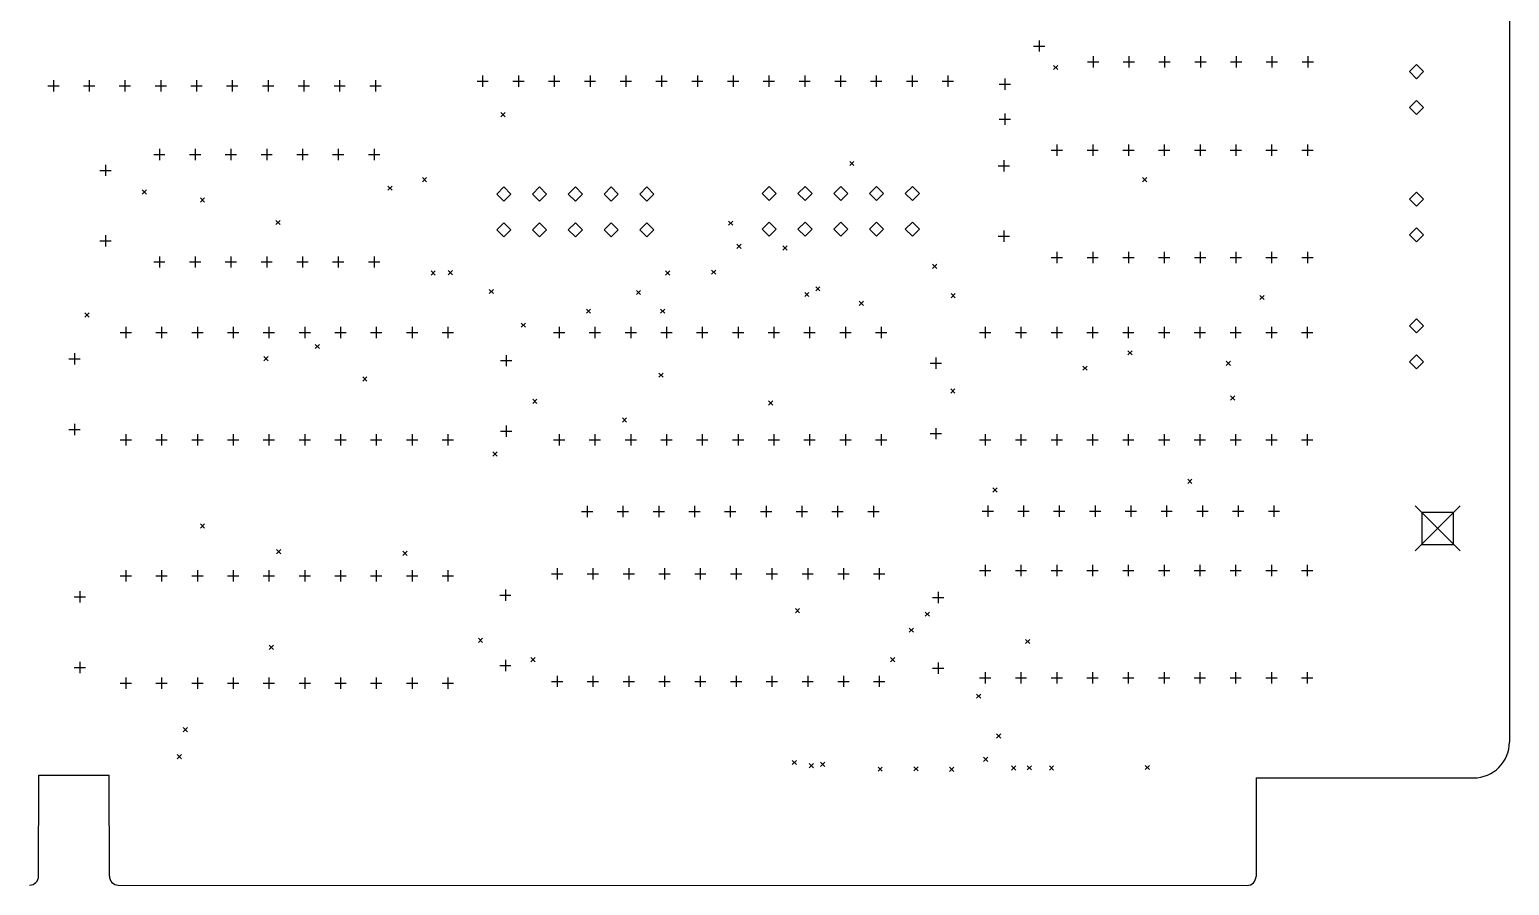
# Model space of a CAD drawing. Extents: x 1.25 to 9.55, y -6.99 to -1.14.
# Drawn here: x 5.415 to 9.551, y -5.934 to -3.544 of the extents above; entities that cross this region are included whole.
import ezdxf

# ---------------------------------------------------------------- set-up
doc = ezdxf.new("R2010")
doc.units = 0
doc.header["$MEASUREMENT"] = 0
doc.layers.add('BLACK', color=7, linetype='CONTINUOUS')

msp = doc.modelspace()

# ---------------------------------------------------------------- linework, layer by layer
at = {"layer": 'BLACK', "linetype": 'CONTINUOUS'}
for p, q in [((9.5508, -1.2427), (9.5508, -5.5339)), ((8.2209, -3.5898), (8.2524, -3.5898)), ((8.2366, -3.574), (8.2366, -3.6055)), ((8.3715, -3.6339), (8.403, -3.6339)), ((8.3872, -3.6181), (8.3872, -3.6496)), ((8.4715, -3.6339), (8.503, -3.6339)), ((8.4872, -3.6181), (8.4872, -3.6496)), ((8.5715, -3.6339), (8.603, -3.6339)), ((8.5872, -3.6181), (8.5872, -3.6496)), ((8.6715, -3.6339), (8.703, -3.6339)), ((8.6872, -3.6181), (8.6872, -3.6496)), ((8.7715, -3.6339), (8.803, -3.6339)), ((8.7872, -3.6181), (8.7872, -3.6496)), ((8.8715, -3.6339), (8.903, -3.6339)), ((8.8872, -3.6181), (8.8872, -3.6496)), ((8.9715, -3.6339), (9.003, -3.6339)), ((8.9872, -3.6181), (8.9872, -3.6496)), ((6.6815, -3.6724), (6.6815, -3.7039)), ((6.7815, -3.6724), (6.7815, -3.7039)), ((6.8815, -3.6724), (6.8815, -3.7039)), ((6.9815, -3.6724), (6.9815, -3.7039)), ((7.0815, -3.6724), (7.0815, -3.7039)), ((7.1815, -3.6724), (7.1815, -3.7039)), ((7.2815, -3.6724), (7.2815, -3.7039)), ((7.3815, -3.6724), (7.3815, -3.7039)), ((7.4815, -3.6724), (7.4815, -3.7039)), ((7.5815, -3.6724), (7.5815, -3.7039)), ((7.6815, -3.6724), (7.6815, -3.7039)), ((7.7815, -3.6724), (7.7815, -3.7039)), ((7.8815, -3.6724), (7.8815, -3.7039)), ((7.9815, -3.6724), (7.9815, -3.7039)), ((8.1407, -3.6803), (8.1407, -3.7118)), ((8.277, -3.644), (8.2889, -3.6558)), ((8.2889, -3.644), (8.277, -3.6558)), ((9.2913, -3.6417), (9.2717, -3.6614)), ((9.2717, -3.6614), (9.2913, -3.6811)), ((9.311, -3.6614), (9.2913, -3.6417)), ((9.2913, -3.6811), (9.311, -3.6614)), ((5.4661, -3.7008), (5.4976, -3.7008)), ((5.4819, -3.685), (5.4819, -3.7165)), ((5.5661, -3.7008), (5.5976, -3.7008)), ((5.5819, -3.685), (5.5819, -3.7165)), ((5.6661, -3.7008), (5.6976, -3.7008)), ((5.6819, -3.685), (5.6819, -3.7165)), ((5.7661, -3.7008), (5.7976, -3.7008)), ((5.7819, -3.685), (5.7819, -3.7165)), ((5.8661, -3.7008), (5.8976, -3.7008)), ((5.8819, -3.685), (5.8819, -3.7165)), ((5.9661, -3.7008), (5.9976, -3.7008)), ((5.9819, -3.685), (5.9819, -3.7165)), ((6.0661, -3.7008), (6.0976, -3.7008)), ((6.0819, -3.685), (6.0819, -3.7165)), ((6.1661, -3.7008), (6.1976, -3.7008)), ((6.1819, -3.685), (6.1819, -3.7165)), ((6.2661, -3.7008), (6.2976, -3.7008)), ((6.2819, -3.685), (6.2819, -3.7165)), ((6.3661, -3.7008), (6.3976, -3.7008)), ((6.3819, -3.685), (6.3819, -3.7165)), ((6.6657, -3.6882), (6.6972, -3.6882)), ((6.7657, -3.6882), (6.7972, -3.6882)), ((6.8657, -3.6882), (6.8972, -3.6882)), ((6.9657, -3.6882), (6.9972, -3.6882)), ((7.0657, -3.6882), (7.0972, -3.6882)), ((7.1657, -3.6882), (7.1972, -3.6882)), ((7.2657, -3.6882), (7.2972, -3.6882)), ((7.3657, -3.6882), (7.3972, -3.6882)), ((7.4657, -3.6882), (7.4972, -3.6882)), ((7.5657, -3.6882), (7.5972, -3.6882)), ((7.6657, -3.6882), (7.6972, -3.6882)), ((7.7657, -3.6882), (7.7972, -3.6882)), ((7.8657, -3.6882), (7.8972, -3.6882)), ((7.9657, -3.6882), (7.9972, -3.6882)), ((8.125, -3.6961), (8.1565, -3.6961)), ((9.2913, -3.7417), (9.2717, -3.7614)), ((9.2717, -3.7614), (9.2913, -3.7811)), ((9.311, -3.7614), (9.2913, -3.7417)), ((9.2913, -3.7811), (9.311, -3.7614)), ((6.7323, -3.7759), (6.7441, -3.7877)), ((6.7441, -3.7759), (6.7323, -3.7877)), ((8.125, -3.7945), (8.1565, -3.7945)), ((8.1407, -3.7787), (8.1407, -3.8102)), ((5.778, -3.8772), (5.778, -3.9087)), ((5.878, -3.8772), (5.878, -3.9087)), ((5.978, -3.8772), (5.978, -3.9087)), ((6.078, -3.8772), (6.078, -3.9087)), ((6.178, -3.8772), (6.178, -3.9087)), ((6.278, -3.8772), (6.278, -3.9087)), ((6.378, -3.8772), (6.378, -3.9087)), ((8.2705, -3.8803), (8.302, -3.8803)), ((8.2862, -3.8646), (8.2862, -3.8961)), ((8.3705, -3.8803), (8.402, -3.8803)), ((8.3862, -3.8646), (8.3862, -3.8961)), ((8.4705, -3.8803), (8.502, -3.8803)), ((8.4862, -3.8646), (8.4862, -3.8961)), ((8.5705, -3.8803), (8.602, -3.8803)), ((8.5862, -3.8646), (8.5862, -3.8961)), ((8.6705, -3.8803), (8.702, -3.8803)), ((8.6862, -3.8646), (8.6862, -3.8961)), ((8.7705, -3.8803), (8.802, -3.8803)), ((8.7862, -3.8646), (8.7862, -3.8961)), ((8.8705, -3.8803), (8.902, -3.8803)), ((8.8862, -3.8646), (8.8862, -3.8961)), ((8.9705, -3.8803), (9.002, -3.8803)), ((8.9862, -3.8646), (8.9862, -3.8961)), ((5.6274, -3.9213), (5.6274, -3.9528)), ((5.7622, -3.8929), (5.7937, -3.8929)), ((5.8622, -3.8929), (5.8937, -3.8929)), ((5.9622, -3.8929), (5.9937, -3.8929)), ((6.0622, -3.8929), (6.0937, -3.8929)), ((6.1622, -3.8929), (6.1937, -3.8929)), ((6.2622, -3.8929), (6.2937, -3.8929)), ((6.3622, -3.8929), (6.3937, -3.8929)), ((7.7072, -3.9121), (7.719, -3.9239)), ((7.719, -3.9121), (7.7072, -3.9239)), ((8.1224, -3.9244), (8.1539, -3.9244)), ((8.1382, -3.9087), (8.1382, -3.9402)), ((5.6116, -3.937), (5.6431, -3.937)), ((6.513, -3.9573), (6.5248, -3.9691)), ((6.5248, -3.9573), (6.513, -3.9691)), ((8.5254, -3.9573), (8.5372, -3.9691)), ((8.5372, -3.9573), (8.5254, -3.9691)), ((5.7302, -3.9918), (5.742, -4.0036)), ((5.742, -3.9918), (5.7302, -4.0036)), ((6.4166, -3.981), (6.4284, -3.9928)), ((6.4284, -3.981), (6.4166, -3.9928)), ((6.7406, -3.9835), (6.7209, -4.0031)), ((6.7209, -4.0031), (6.7406, -4.0228)), ((6.7602, -4.0031), (6.7406, -3.9835)), ((6.7406, -4.0228), (6.7602, -4.0031)), ((6.8406, -3.9835), (6.8209, -4.0031)), ((6.8209, -4.0031), (6.8406, -4.0228)), ((6.8602, -4.0031), (6.8406, -3.9835)), ((6.8406, -4.0228), (6.8602, -4.0031)), ((6.9406, -3.9835), (6.9209, -4.0031)), ((6.9209, -4.0031), (6.9406, -4.0228)), ((6.9602, -4.0031), (6.9406, -3.9835)), ((6.9406, -4.0228), (6.9602, -4.0031)), ((7.0406, -3.9835), (7.0209, -4.0031)), ((7.0209, -4.0031), (7.0406, -4.0228)), ((7.0602, -4.0031), (7.0406, -3.9835)), ((7.0406, -4.0228), (7.0602, -4.0031)), ((7.1406, -3.9835), (7.1209, -4.0031)), ((7.1209, -4.0031), (7.1406, -4.0228)), ((7.1602, -4.0031), (7.1406, -3.9835)), ((7.1406, -4.0228), (7.1602, -4.0031)), ((7.4823, -3.9819), (7.4626, -4.0016)), ((7.4626, -4.0016), (7.4823, -4.0213)), ((7.502, -4.0016), (7.4823, -3.9819)), ((7.4823, -4.0213), (7.502, -4.0016)), ((7.5823, -3.9819), (7.5626, -4.0016)), ((7.5626, -4.0016), (7.5823, -4.0213)), ((7.602, -4.0016), (7.5823, -3.9819)), ((7.5823, -4.0213), (7.602, -4.0016)), ((7.6823, -3.9819), (7.6626, -4.0016)), ((7.6626, -4.0016), (7.6823, -4.0213)), ((7.702, -4.0016), (7.6823, -3.9819)), ((7.6823, -4.0213), (7.702, -4.0016)), ((7.7823, -3.9819), (7.7626, -4.0016)), ((7.7626, -4.0016), (7.7823, -4.0213)), ((7.802, -4.0016), (7.7823, -3.9819)), ((7.7823, -4.0213), (7.802, -4.0016)), ((7.8823, -3.9819), (7.8626, -4.0016)), ((7.8626, -4.0016), (7.8823, -4.0213)), ((7.902, -4.0016), (7.8823, -3.9819)), ((7.8823, -4.0213), (7.902, -4.0016)), ((9.2913, -3.9976), (9.2717, -4.0173)), ((9.311, -4.0173), (9.2913, -3.9976)), ((5.8926, -4.0139), (5.9044, -4.0258)), ((5.9044, -4.0139), (5.8926, -4.0258)), ((9.2717, -4.0173), (9.2913, -4.037)), ((9.2913, -4.037), (9.311, -4.0173)), ((6.1035, -4.0767), (6.1153, -4.0885)), ((6.1153, -4.0767), (6.1035, -4.0885)), ((6.7406, -4.0835), (6.7209, -4.1031)), ((6.7602, -4.1031), (6.7406, -4.0835)), ((6.8406, -4.0835), (6.8209, -4.1031)), ((6.8602, -4.1031), (6.8406, -4.0835)), ((6.9406, -4.0835), (6.9209, -4.1031)), ((6.9602, -4.1031), (6.9406, -4.0835)), ((7.0406, -4.0835), (7.0209, -4.1031)), ((7.0602, -4.1031), (7.0406, -4.0835)), ((7.1406, -4.0835), (7.1209, -4.1031)), ((7.1602, -4.1031), (7.1406, -4.0835)), ((7.3685, -4.0787), (7.3803, -4.0905)), ((7.3803, -4.0787), (7.3685, -4.0905)), ((7.4823, -4.0819), (7.4626, -4.1016)), ((7.502, -4.1016), (7.4823, -4.0819)), ((7.5823, -4.0819), (7.5626, -4.1016)), ((7.602, -4.1016), (7.5823, -4.0819)), ((7.6823, -4.0819), (7.6626, -4.1016)), ((7.702, -4.1016), (7.6823, -4.0819)), ((7.7823, -4.0819), (7.7626, -4.1016)), ((7.802, -4.1016), (7.7823, -4.0819)), ((7.8823, -4.0819), (7.8626, -4.1016)), ((7.902, -4.1016), (7.8823, -4.0819)), ((5.6116, -4.1339), (5.6431, -4.1339)), ((5.6274, -4.1181), (5.6274, -4.1496)), ((6.7209, -4.1031), (6.7406, -4.1228)), ((6.7406, -4.1228), (6.7602, -4.1031)), ((6.8209, -4.1031), (6.8406, -4.1228)), ((6.8406, -4.1228), (6.8602, -4.1031)), ((6.9209, -4.1031), (6.9406, -4.1228)), ((6.9406, -4.1228), (6.9602, -4.1031)), ((7.0209, -4.1031), (7.0406, -4.1228)), ((7.0406, -4.1228), (7.0602, -4.1031)), ((7.1209, -4.1031), (7.1406, -4.1228)), ((7.1406, -4.1228), (7.1602, -4.1031)), ((7.4626, -4.1016), (7.4823, -4.1213)), ((7.4823, -4.1213), (7.502, -4.1016)), ((7.5626, -4.1016), (7.5823, -4.1213)), ((7.5823, -4.1213), (7.602, -4.1016)), ((7.6626, -4.1016), (7.6823, -4.1213)), ((7.6823, -4.1213), (7.702, -4.1016)), ((7.7626, -4.1016), (7.7823, -4.1213)), ((7.7823, -4.1213), (7.802, -4.1016)), ((7.8626, -4.1016), (7.8823, -4.1213)), ((7.8823, -4.1213), (7.902, -4.1016)), ((8.1224, -4.1213), (8.1539, -4.1213)), ((8.1382, -4.1055), (8.1382, -4.137)), ((9.2913, -4.0976), (9.2717, -4.1173)), ((9.2717, -4.1173), (9.2913, -4.137)), ((9.311, -4.1173), (9.2913, -4.0976)), ((9.2913, -4.137), (9.311, -4.1173)), ((7.3922, -4.1435), (7.404, -4.1553)), ((7.404, -4.1435), (7.3922, -4.1553)), ((7.5208, -4.1476), (7.5326, -4.1595)), ((7.5326, -4.1476), (7.5208, -4.1595)), ((8.2862, -4.1646), (8.2862, -4.1961)), ((8.3862, -4.1646), (8.3862, -4.1961)), ((8.4862, -4.1646), (8.4862, -4.1961)), ((8.5862, -4.1646), (8.5862, -4.1961)), ((8.6862, -4.1646), (8.6862, -4.1961)), ((8.7862, -4.1646), (8.7862, -4.1961)), ((8.8862, -4.1646), (8.8862, -4.1961)), ((8.9862, -4.1646), (8.9862, -4.1961)), ((5.7622, -4.1929), (5.7937, -4.1929)), ((5.778, -4.1772), (5.778, -4.2087)), ((5.8622, -4.1929), (5.8937, -4.1929)), ((5.878, -4.1772), (5.878, -4.2087)), ((5.9622, -4.1929), (5.9937, -4.1929)), ((5.978, -4.1772), (5.978, -4.2087)), ((6.0622, -4.1929), (6.0937, -4.1929)), ((6.078, -4.1772), (6.078, -4.2087)), ((6.1622, -4.1929), (6.1937, -4.1929)), ((6.178, -4.1772), (6.178, -4.2087)), ((6.2622, -4.1929), (6.2937, -4.1929)), ((6.278, -4.1772), (6.278, -4.2087)), ((6.3622, -4.1929), (6.3937, -4.1929)), ((6.378, -4.1772), (6.378, -4.2087)), ((6.5372, -4.218), (6.549, -4.2298)), ((6.549, -4.218), (6.5372, -4.2298)), ((6.5853, -4.2166), (6.5971, -4.2284)), ((6.5971, -4.2166), (6.5853, -4.2284)), ((7.1929, -4.218), (7.2047, -4.2298)), ((7.2047, -4.218), (7.1929, -4.2298)), ((7.3209, -4.2155), (7.3327, -4.2274)), ((7.3327, -4.2155), (7.3209, -4.2274)), ((7.9389, -4.1991), (7.9507, -4.2109)), ((7.9507, -4.1991), (7.9389, -4.2109)), ((8.2705, -4.1803), (8.302, -4.1803)), ((8.3705, -4.1803), (8.402, -4.1803)), ((8.4705, -4.1803), (8.502, -4.1803)), ((8.5705, -4.1803), (8.602, -4.1803)), ((8.6705, -4.1803), (8.702, -4.1803)), ((8.7705, -4.1803), (8.802, -4.1803)), ((8.8705, -4.1803), (8.902, -4.1803)), ((8.9705, -4.1803), (9.002, -4.1803)), ((6.6998, -4.2695), (6.7116, -4.2813)), ((6.7116, -4.2695), (6.6998, -4.2813)), ((7.1112, -4.2724), (7.123, -4.2842)), ((7.123, -4.2724), (7.1112, -4.2842)), ((7.5815, -4.2779), (7.5933, -4.2897)), ((7.5933, -4.2779), (7.5815, -4.2897)), ((7.6123, -4.2621), (7.6241, -4.2739)), ((7.6241, -4.2621), (7.6123, -4.2739)), ((7.9906, -4.2811), (8.0024, -4.2929)), ((8.0024, -4.2811), (7.9906, -4.2929)), ((8.8532, -4.2862), (8.8651, -4.298)), ((8.8651, -4.2862), (8.8532, -4.298)), ((5.57, -4.3353), (5.5818, -4.3471)), ((5.5818, -4.3353), (5.57, -4.3471)), ((6.9714, -4.3243), (6.9832, -4.3361)), ((6.9832, -4.3243), (6.9714, -4.3361)), ((7.1785, -4.3243), (7.1903, -4.3361)), ((7.1903, -4.3243), (7.1785, -4.3361)), ((7.7338, -4.3027), (7.7456, -4.3145)), ((7.7456, -4.3027), (7.7338, -4.3145)), ((5.6843, -4.374), (5.6843, -4.4055)), ((5.7843, -4.374), (5.7843, -4.4055)), ((5.8843, -4.374), (5.8843, -4.4055)), ((5.9843, -4.374), (5.9843, -4.4055)), ((6.0843, -4.374), (6.0843, -4.4055)), ((6.1843, -4.374), (6.1843, -4.4055)), ((6.2843, -4.374), (6.2843, -4.4055)), ((6.3843, -4.374), (6.3843, -4.4055)), ((6.4843, -4.374), (6.4843, -4.4055)), ((6.5843, -4.374), (6.5843, -4.4055)), ((6.7894, -4.3635), (6.8012, -4.3753)), ((6.8012, -4.3635), (6.7894, -4.3753)), ((6.8953, -4.374), (6.8953, -4.4055)), ((6.9953, -4.374), (6.9953, -4.4055)), ((7.0953, -4.374), (7.0953, -4.4055)), ((7.1953, -4.374), (7.1953, -4.4055)), ((7.2953, -4.374), (7.2953, -4.4055)), ((7.3953, -4.374), (7.3953, -4.4055)), ((7.4953, -4.374), (7.4953, -4.4055)), ((7.5953, -4.374), (7.5953, -4.4055)), ((7.6953, -4.374), (7.6953, -4.4055)), ((7.7953, -4.374), (7.7953, -4.4055)), ((8.0858, -4.374), (8.0858, -4.4055)), ((8.1858, -4.374), (8.1858, -4.4055)), ((8.2858, -4.374), (8.2858, -4.4055)), ((8.3858, -4.374), (8.3858, -4.4055)), ((8.4858, -4.374), (8.4858, -4.4055)), ((8.5858, -4.374), (8.5858, -4.4055)), ((8.6858, -4.374), (8.6858, -4.4055)), ((8.7858, -4.374), (8.7858, -4.4055)), ((8.8858, -4.374), (8.8858, -4.4055)), ((8.9858, -4.374), (8.9858, -4.4055)), ((9.2913, -4.352), (9.2717, -4.3717)), ((9.2717, -4.3717), (9.2913, -4.3913)), ((9.311, -4.3717), (9.2913, -4.352)), ((9.2913, -4.3913), (9.311, -4.3717)), ((5.6685, -4.3898), (5.7, -4.3898)), ((5.7685, -4.3898), (5.8, -4.3898)), ((5.8685, -4.3898), (5.9, -4.3898)), ((5.9685, -4.3898), (6, -4.3898)), ((6.0685, -4.3898), (6.1, -4.3898)), ((6.1685, -4.3898), (6.2, -4.3898)), ((6.2137, -4.4232), (6.2256, -4.435)), ((6.2256, -4.4232), (6.2137, -4.435)), ((6.2685, -4.3898), (6.3, -4.3898)), ((6.3685, -4.3898), (6.4, -4.3898)), ((6.4685, -4.3898), (6.5, -4.3898)), ((6.5685, -4.3898), (6.6, -4.3898)), ((6.8795, -4.3898), (6.911, -4.3898)), ((6.9795, -4.3898), (7.011, -4.3898)), ((7.0795, -4.3898), (7.111, -4.3898)), ((7.1795, -4.3898), (7.211, -4.3898)), ((7.2795, -4.3898), (7.311, -4.3898)), ((7.3795, -4.3898), (7.411, -4.3898)), ((7.4795, -4.3898), (7.511, -4.3898)), ((7.5795, -4.3898), (7.611, -4.3898)), ((7.6795, -4.3898), (7.711, -4.3898)), ((7.7795, -4.3898), (7.811, -4.3898)), ((8.0701, -4.3898), (8.1016, -4.3898)), ((8.1701, -4.3898), (8.2016, -4.3898)), ((8.2701, -4.3898), (8.3016, -4.3898)), ((8.3701, -4.3898), (8.4016, -4.3898)), ((8.4701, -4.3898), (8.5016, -4.3898)), ((8.5701, -4.3898), (8.6016, -4.3898)), ((8.6701, -4.3898), (8.7016, -4.3898)), ((8.7701, -4.3898), (8.8016, -4.3898)), ((8.8701, -4.3898), (8.9016, -4.3898)), ((8.9701, -4.3898), (9.0016, -4.3898)), ((5.5252, -4.4638), (5.5567, -4.4638)), ((5.5409, -4.448), (5.5409, -4.4795)), ((6.0701, -4.4571), (6.082, -4.4689)), ((6.082, -4.4571), (6.0701, -4.4689)), ((6.7472, -4.4528), (6.7472, -4.4843)), ((7.948, -4.4598), (7.948, -4.4913)), ((8.4845, -4.4408), (8.4963, -4.4526)), ((8.4963, -4.4408), (8.4845, -4.4526)), ((9.2913, -4.452), (9.2717, -4.4717)), ((9.311, -4.4717), (9.2913, -4.452)), ((6.7315, -4.4685), (6.763, -4.4685)), ((7.174, -4.5033), (7.1858, -4.5151)), ((7.1858, -4.5033), (7.174, -4.5151)), ((7.9323, -4.4756), (7.9638, -4.4756)), ((8.3588, -4.4835), (8.3706, -4.4953)), ((8.3706, -4.4835), (8.3588, -4.4953)), ((8.7592, -4.4701), (8.771, -4.4819)), ((8.771, -4.4701), (8.7592, -4.4819)), ((9.2717, -4.4717), (9.2913, -4.4913)), ((9.2913, -4.4913), (9.311, -4.4717)), ((6.3462, -4.514), (6.358, -4.5258)), ((6.358, -4.514), (6.3462, -4.5258)), ((7.9896, -4.5472), (8.0014, -4.559)), ((8.0014, -4.5472), (7.9896, -4.559)), ((6.8215, -4.5765), (6.8333, -4.5884)), ((6.8333, -4.5765), (6.8215, -4.5884)), ((7.4803, -4.5806), (7.4921, -4.5924)), ((7.4921, -4.5806), (7.4803, -4.5924)), ((8.7715, -4.567), (8.7833, -4.5788)), ((8.7833, -4.567), (8.7715, -4.5788)), ((7.0719, -4.6285), (7.0837, -4.6403)), ((7.0837, -4.6285), (7.0719, -4.6403)), ((5.5252, -4.6606), (5.5567, -4.6606)), ((5.5409, -4.6449), (5.5409, -4.6764)), ((6.7315, -4.6654), (6.763, -4.6654)), ((6.7472, -4.6496), (6.7472, -4.6811)), ((7.9323, -4.6724), (7.9638, -4.6724)), ((7.948, -4.6567), (7.948, -4.6882)), ((5.6685, -4.6898), (5.7, -4.6898)), ((5.6843, -4.674), (5.6843, -4.7055)), ((5.7685, -4.6898), (5.8, -4.6898)), ((5.7843, -4.674), (5.7843, -4.7055)), ((5.8685, -4.6898), (5.9, -4.6898)), ((5.8843, -4.674), (5.8843, -4.7055)), ((5.9685, -4.6898), (6, -4.6898)), ((5.9843, -4.674), (5.9843, -4.7055)), ((6.0685, -4.6898), (6.1, -4.6898)), ((6.0843, -4.674), (6.0843, -4.7055)), ((6.1685, -4.6898), (6.2, -4.6898)), ((6.1843, -4.674), (6.1843, -4.7055)), ((6.2685, -4.6898), (6.3, -4.6898)), ((6.2843, -4.674), (6.2843, -4.7055)), ((6.3685, -4.6898), (6.4, -4.6898)), ((6.3843, -4.674), (6.3843, -4.7055)), ((6.4685, -4.6898), (6.5, -4.6898)), ((6.4843, -4.674), (6.4843, -4.7055)), ((6.5685, -4.6898), (6.6, -4.6898)), ((6.5843, -4.674), (6.5843, -4.7055)), ((6.8795, -4.6898), (6.911, -4.6898)), ((6.8953, -4.674), (6.8953, -4.7055)), ((6.9795, -4.6898), (7.011, -4.6898)), ((6.9953, -4.674), (6.9953, -4.7055)), ((7.0795, -4.6898), (7.111, -4.6898)), ((7.0953, -4.674), (7.0953, -4.7055)), ((7.1795, -4.6898), (7.211, -4.6898)), ((7.1953, -4.674), (7.1953, -4.7055)), ((7.2795, -4.6898), (7.311, -4.6898)), ((7.2953, -4.674), (7.2953, -4.7055)), ((7.3795, -4.6898), (7.411, -4.6898)), ((7.3953, -4.674), (7.3953, -4.7055)), ((7.4795, -4.6898), (7.511, -4.6898)), ((7.4953, -4.674), (7.4953, -4.7055)), ((7.5795, -4.6898), (7.611, -4.6898)), ((7.5953, -4.674), (7.5953, -4.7055)), ((7.6795, -4.6898), (7.711, -4.6898)), ((7.6953, -4.674), (7.6953, -4.7055)), ((7.7795, -4.6898), (7.811, -4.6898)), ((7.7953, -4.674), (7.7953, -4.7055)), ((8.0701, -4.6898), (8.1016, -4.6898)), ((8.0858, -4.674), (8.0858, -4.7055)), ((8.1701, -4.6898), (8.2016, -4.6898)), ((8.1858, -4.674), (8.1858, -4.7055)), ((8.2701, -4.6898), (8.3016, -4.6898)), ((8.2858, -4.674), (8.2858, -4.7055)), ((8.3701, -4.6898), (8.4016, -4.6898)), ((8.3858, -4.674), (8.3858, -4.7055)), ((8.4701, -4.6898), (8.5016, -4.6898)), ((8.4858, -4.674), (8.4858, -4.7055)), ((8.5701, -4.6898), (8.6016, -4.6898)), ((8.5858, -4.674), (8.5858, -4.7055)), ((8.6701, -4.6898), (8.7016, -4.6898)), ((8.6858, -4.674), (8.6858, -4.7055)), ((8.7701, -4.6898), (8.8016, -4.6898)), ((8.7858, -4.674), (8.7858, -4.7055)), ((8.8701, -4.6898), (8.9016, -4.6898)), ((8.8858, -4.674), (8.8858, -4.7055)), ((8.9701, -4.6898), (9.0016, -4.6898)), ((8.9858, -4.674), (8.9858, -4.7055)), ((6.7103, -4.7236), (6.7221, -4.7354)), ((6.7221, -4.7236), (6.7103, -4.7354)), ((8.1076, -4.8237), (8.1195, -4.8355)), ((8.1195, -4.8237), (8.1076, -4.8355)), ((8.6517, -4.7994), (8.6635, -4.8113)), ((8.6635, -4.7994), (8.6517, -4.8113)), ((6.9734, -4.874), (6.9734, -4.9055)), ((7.0734, -4.874), (7.0734, -4.9055)), ((7.1734, -4.874), (7.1734, -4.9055)), ((7.2734, -4.874), (7.2734, -4.9055)), ((7.3734, -4.874), (7.3734, -4.9055)), ((7.4734, -4.874), (7.4734, -4.9055)), ((7.5734, -4.874), (7.5734, -4.9055)), ((7.6734, -4.874), (7.6734, -4.9055)), ((7.7734, -4.874), (7.7734, -4.9055)), ((8.0929, -4.8732), (8.0929, -4.9047)), ((8.1929, -4.8732), (8.1929, -4.9047)), ((8.2929, -4.8732), (8.2929, -4.9047)), ((8.3929, -4.8732), (8.3929, -4.9047)), ((8.4929, -4.8732), (8.4929, -4.9047)), ((8.5929, -4.8732), (8.5929, -4.9047)), ((8.6929, -4.8732), (8.6929, -4.9047)), ((8.7929, -4.8732), (8.7929, -4.9047)), ((8.8929, -4.8732), (8.8929, -4.9047)), ((9.2874, -4.874), (9.4134, -5)), ((9.4134, -4.874), (9.2874, -5)), ((6.9577, -4.8898), (6.9892, -4.8898)), ((7.0577, -4.8898), (7.0892, -4.8898)), ((7.1577, -4.8898), (7.1892, -4.8898)), ((7.2577, -4.8898), (7.2892, -4.8898)), ((7.3577, -4.8898), (7.3892, -4.8898)), ((7.4577, -4.8898), (7.4892, -4.8898)), ((7.5577, -4.8898), (7.5892, -4.8898)), ((7.6577, -4.8898), (7.6892, -4.8898)), ((7.7577, -4.8898), (7.7892, -4.8898)), ((8.0772, -4.889), (8.1087, -4.889)), ((8.1772, -4.889), (8.2087, -4.889)), ((8.2772, -4.889), (8.3087, -4.889)), ((8.3772, -4.889), (8.4087, -4.889)), ((8.4772, -4.889), (8.5087, -4.889)), ((8.5772, -4.889), (8.6087, -4.889)), ((8.6772, -4.889), (8.7087, -4.889)), ((8.7772, -4.889), (8.8087, -4.889)), ((8.8772, -4.889), (8.9087, -4.889)), ((9.3949, -4.8925), (9.3059, -4.8925)), ((9.3059, -4.8925), (9.3059, -4.9816)), ((9.3949, -4.9816), (9.3949, -4.8925)), ((5.8926, -4.9246), (5.9044, -4.9364)), ((5.9044, -4.9246), (5.8926, -4.9364)), ((6.1058, -4.996), (6.1176, -5.0078)), ((6.1176, -4.996), (6.1058, -5.0078)), ((6.4587, -5.001), (6.4705, -5.0128)), ((6.4705, -5.001), (6.4587, -5.0128)), ((9.3059, -4.9816), (9.3949, -4.9816)), ((8.0858, -5.0386), (8.0858, -5.0701)), ((8.1858, -5.0386), (8.1858, -5.0701)), ((8.2858, -5.0386), (8.2858, -5.0701)), ((8.3858, -5.0386), (8.3858, -5.0701)), ((8.4858, -5.0386), (8.4858, -5.0701)), ((8.5858, -5.0386), (8.5858, -5.0701)), ((8.6858, -5.0386), (8.6858, -5.0701)), ((8.7858, -5.0386), (8.7858, -5.0701)), ((8.8858, -5.0386), (8.8858, -5.0701)), ((8.9858, -5.0386), (8.9858, -5.0701)), ((5.6685, -5.0693), (5.7, -5.0693)), ((5.6843, -5.0535), (5.6843, -5.085)), ((5.7685, -5.0693), (5.8, -5.0693)), ((5.7843, -5.0535), (5.7843, -5.085)), ((5.8685, -5.0693), (5.9, -5.0693)), ((5.8843, -5.0535), (5.8843, -5.085)), ((5.9685, -5.0693), (6, -5.0693)), ((5.9843, -5.0535), (5.9843, -5.085)), ((6.0685, -5.0693), (6.1, -5.0693)), ((6.0843, -5.0535), (6.0843, -5.085)), ((6.1685, -5.0693), (6.2, -5.0693)), ((6.1843, -5.0535), (6.1843, -5.085)), ((6.2685, -5.0693), (6.3, -5.0693)), ((6.2843, -5.0535), (6.2843, -5.085)), ((6.3685, -5.0693), (6.4, -5.0693)), ((6.3843, -5.0535), (6.3843, -5.085)), ((6.4685, -5.0693), (6.5, -5.0693)), ((6.4843, -5.0535), (6.4843, -5.085)), ((6.5685, -5.0693), (6.6, -5.0693)), ((6.5843, -5.0535), (6.5843, -5.085)), ((6.874, -5.0642), (6.9055, -5.0642)), ((6.8898, -5.0484), (6.8898, -5.0799)), ((6.974, -5.0642), (7.0055, -5.0642)), ((6.9898, -5.0484), (6.9898, -5.0799)), ((7.074, -5.0642), (7.1055, -5.0642)), ((7.0898, -5.0484), (7.0898, -5.0799)), ((7.174, -5.0642), (7.2055, -5.0642)), ((7.1898, -5.0484), (7.1898, -5.0799)), ((7.274, -5.0642), (7.3055, -5.0642)), ((7.2898, -5.0484), (7.2898, -5.0799)), ((7.374, -5.0642), (7.4055, -5.0642)), ((7.3898, -5.0484), (7.3898, -5.0799)), ((7.474, -5.0642), (7.5055, -5.0642)), ((7.4898, -5.0484), (7.4898, -5.0799)), ((7.574, -5.0642), (7.6055, -5.0642)), ((7.5898, -5.0484), (7.5898, -5.0799)), ((7.674, -5.0642), (7.7055, -5.0642)), ((7.6898, -5.0484), (7.6898, -5.0799)), ((7.774, -5.0642), (7.8055, -5.0642)), ((7.7898, -5.0484), (7.7898, -5.0799)), ((8.0701, -5.0543), (8.1016, -5.0543)), ((8.1701, -5.0543), (8.2016, -5.0543)), ((8.2701, -5.0543), (8.3016, -5.0543)), ((8.3701, -5.0543), (8.4016, -5.0543)), ((8.4701, -5.0543), (8.5016, -5.0543)), ((8.5701, -5.0543), (8.6016, -5.0543)), ((8.6701, -5.0543), (8.7016, -5.0543)), ((8.7701, -5.0543), (8.8016, -5.0543)), ((8.8701, -5.0543), (8.9016, -5.0543)), ((8.9701, -5.0543), (9.0016, -5.0543)), ((5.5559, -5.1126), (5.5559, -5.1441)), ((6.7291, -5.1232), (6.7606, -5.1232)), ((6.7449, -5.1075), (6.7449, -5.139)), ((7.9543, -5.1146), (7.9543, -5.1461)), ((5.5402, -5.1283), (5.5717, -5.1283)), ((7.5555, -5.1611), (7.5673, -5.1729)), ((7.5673, -5.1611), (7.5555, -5.1729)), ((7.9386, -5.1303), (7.9701, -5.1303)), ((7.9184, -5.1707), (7.9302, -5.1825)), ((7.9302, -5.1707), (7.9184, -5.1825)), ((6.6697, -5.2435), (6.6815, -5.2553)), ((6.6815, -5.2435), (6.6697, -5.2553)), ((7.8736, -5.2153), (7.8854, -5.2271)), ((7.8854, -5.2153), (7.8736, -5.2271)), ((8.1986, -5.2469), (8.2104, -5.2587)), ((8.2104, -5.2469), (8.1986, -5.2587)), ((6.0848, -5.2631), (6.0966, -5.2749)), ((6.0966, -5.2631), (6.0848, -5.2749)), ((5.5402, -5.3252), (5.5717, -5.3252)), ((5.5559, -5.3094), (5.5559, -5.3409)), ((6.7291, -5.3201), (6.7606, -5.3201)), ((6.7449, -5.3043), (6.7449, -5.3358)), ((6.816, -5.2977), (6.8278, -5.3095)), ((6.8278, -5.2977), (6.816, -5.3095)), ((7.8215, -5.2977), (7.8333, -5.3095)), ((7.8333, -5.2977), (7.8215, -5.3095)), ((7.9386, -5.3272), (7.9701, -5.3272)), ((7.9543, -5.3114), (7.9543, -5.3429)), ((5.6685, -5.3693), (5.7, -5.3693)), ((5.6843, -5.3535), (5.6843, -5.385)), ((5.7685, -5.3693), (5.8, -5.3693)), ((5.7843, -5.3535), (5.7843, -5.385)), ((5.8685, -5.3693), (5.9, -5.3693)), ((5.8843, -5.3535), (5.8843, -5.385)), ((5.9685, -5.3693), (6, -5.3693)), ((5.9843, -5.3535), (5.9843, -5.385)), ((6.0685, -5.3693), (6.1, -5.3693)), ((6.0843, -5.3535), (6.0843, -5.385)), ((6.1685, -5.3693), (6.2, -5.3693)), ((6.1843, -5.3535), (6.1843, -5.385)), ((6.2685, -5.3693), (6.3, -5.3693)), ((6.2843, -5.3535), (6.2843, -5.385)), ((6.3685, -5.3693), (6.4, -5.3693)), ((6.3843, -5.3535), (6.3843, -5.385)), ((6.4685, -5.3693), (6.5, -5.3693)), ((6.4843, -5.3535), (6.4843, -5.385)), ((6.5685, -5.3693), (6.6, -5.3693)), ((6.5843, -5.3535), (6.5843, -5.385)), ((6.874, -5.3642), (6.9055, -5.3642)), ((6.8898, -5.3484), (6.8898, -5.3799)), ((6.974, -5.3642), (7.0055, -5.3642)), ((6.9898, -5.3484), (6.9898, -5.3799)), ((7.074, -5.3642), (7.1055, -5.3642)), ((7.0898, -5.3484), (7.0898, -5.3799)), ((7.174, -5.3642), (7.2055, -5.3642)), ((7.1898, -5.3484), (7.1898, -5.3799)), ((7.274, -5.3642), (7.3055, -5.3642)), ((7.2898, -5.3484), (7.2898, -5.3799)), ((7.374, -5.3642), (7.4055, -5.3642)), ((7.3898, -5.3484), (7.3898, -5.3799)), ((7.474, -5.3642), (7.5055, -5.3642)), ((7.4898, -5.3484), (7.4898, -5.3799)), ((7.574, -5.3642), (7.6055, -5.3642)), ((7.5898, -5.3484), (7.5898, -5.3799)), ((7.674, -5.3642), (7.7055, -5.3642)), ((7.6898, -5.3484), (7.6898, -5.3799)), ((7.774, -5.3642), (7.8055, -5.3642)), ((7.7898, -5.3484), (7.7898, -5.3799)), ((8.0701, -5.3543), (8.1016, -5.3543)), ((8.0858, -5.3386), (8.0858, -5.3701)), ((8.1701, -5.3543), (8.2016, -5.3543)), ((8.1858, -5.3386), (8.1858, -5.3701)), ((8.2701, -5.3543), (8.3016, -5.3543)), ((8.2858, -5.3386), (8.2858, -5.3701)), ((8.3701, -5.3543), (8.4016, -5.3543)), ((8.3858, -5.3386), (8.3858, -5.3701)), ((8.4701, -5.3543), (8.5016, -5.3543)), ((8.4858, -5.3386), (8.4858, -5.3701)), ((8.5701, -5.3543), (8.6016, -5.3543)), ((8.5858, -5.3386), (8.5858, -5.3701)), ((8.6701, -5.3543), (8.7016, -5.3543)), ((8.6858, -5.3386), (8.6858, -5.3701)), ((8.7701, -5.3543), (8.8016, -5.3543)), ((8.7858, -5.3386), (8.7858, -5.3701)), ((8.8701, -5.3543), (8.9016, -5.3543)), ((8.8858, -5.3386), (8.8858, -5.3701)), ((8.9701, -5.3543), (9.0016, -5.3543)), ((8.9858, -5.3386), (8.9858, -5.3701)), ((8.0618, -5.3997), (8.0736, -5.4116)), ((8.0736, -5.3997), (8.0618, -5.4116)), ((5.8449, -5.4933), (5.8567, -5.5052)), ((5.8567, -5.4933), (5.8449, -5.5052)), ((8.1173, -5.5107), (8.1291, -5.5225)), ((8.1291, -5.5107), (8.1173, -5.5225)), ((5.8281, -5.5685), (5.8399, -5.5803)), ((5.8399, -5.5685), (5.8281, -5.5803)), ((8.0813, -5.5762), (8.0931, -5.5881)), ((8.0931, -5.5762), (8.0813, -5.5881)), ((7.5468, -5.5848), (7.5586, -5.5966)), ((7.5586, -5.5848), (7.5468, -5.5966)), ((7.5942, -5.5937), (7.606, -5.6055)), ((7.606, -5.5937), (7.5942, -5.6055)), ((7.6258, -5.5898), (7.6376, -5.6016)), ((7.6376, -5.5898), (7.6258, -5.6016)), ((7.7866, -5.6035), (7.7984, -5.6153)), ((7.7984, -5.6035), (7.7866, -5.6153)), ((7.8866, -5.6026), (7.8985, -5.6144)), ((7.8985, -5.6026), (7.8866, -5.6144)), ((7.9864, -5.6038), (7.9982, -5.6156)), ((7.9982, -5.6038), (7.9864, -5.6156)), ((8.1595, -5.6003), (8.1713, -5.6121)), ((8.1713, -5.6003), (8.1595, -5.6121)), ((8.2036, -5.5999), (8.2154, -5.6117)), ((8.2154, -5.5999), (8.2036, -5.6117)), ((8.2654, -5.6003), (8.2772, -5.6121)), ((8.2772, -5.6003), (8.2654, -5.6121)), ((8.5333, -5.5988), (8.5451, -5.6106)), ((8.5451, -5.5988), (8.5333, -5.6106)), ((5.4404, -5.9081), (5.4409, -5.626)), ((5.4409, -5.626), (5.6378, -5.626)), ((5.6383, -5.9083), (5.6378, -5.626)), ((8.8427, -5.6341), (9.4508, -5.6339)), ((8.8427, -5.6341), (8.8427, -5.9091)), ((5.6633, -5.9333), (8.8177, -5.9341))]:
    msp.add_line(p, q, dxfattribs=at)
at = {"layer": 'BLACK'}
for centre, radius, start, end in [((9.4508, -5.5339), 0.1, -90, 0), ((5.4154, -5.9081), 0.025, -90.0012, 0), ((5.6633, -5.9083), 0.025, -180.0012, -89.9988), ((8.8177, -5.9091), 0.025, -90, 0)]:
    msp.add_arc(centre, radius, start, end, dxfattribs=at)

doc.saveas('drawing.dxf')
